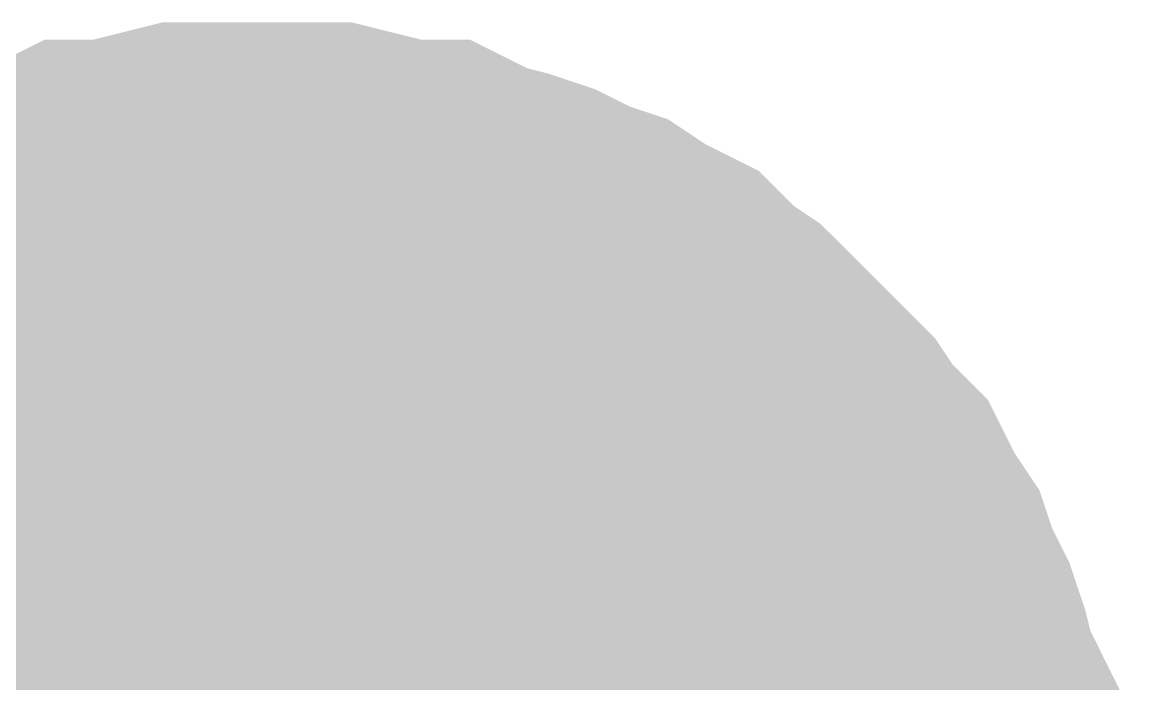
# Model space of a CAD drawing. Header units: inches. Extents: x 0 to 841, y 0 to 594.
# Drawn here: x 209.826 to 210.661, y 575.153 to 575.649 of the extents above; entities that cross this region are included whole.
import ezdxf

# ---------------------------------------------------------------- set-up
doc = ezdxf.new("R2010")
doc.units = ezdxf.units.IN
doc.layers.add('Sheet', color=255, linetype='Continuous')

msp = doc.modelspace()

# ---------------------------------------------------------------- linework, layer by layer
at = {"layer": 'Sheet'}
for points in [[(209.67512, 575.38197, 0.29972, 0.29972, 0), (209.69472, 575.39504, 0.29972, 0.29972, 0), (209.71431, 575.41464, 0.29972, 0.29972, 0), (209.74045, 575.4277, 0.29972, 0.29972, 0), (209.76004, 575.44077, 0.29972, 0.29972, 0), (209.77964, 575.4473, 0.29972, 0.29972, 0), (209.80577, 575.46036, 0.29972, 0.29972, 0), (209.82537, 575.4669, 0.29972, 0.29972, 0), (209.8515, 575.47343, 0.29972, 0.29972, 0), (209.87763, 575.4865, 0.29972, 0.29972, 0), (209.89723, 575.4865, 0.29972, 0.29972, 0), (209.92336, 575.49303, 0.29972, 0.29972, 0), (209.94949, 575.49956, 0.29972, 0.29972, 0), (209.97562, 575.49956, 0.29972, 0.29972, 0), (210.00176, 575.49956, 0.29972, 0.29972, 0)], [(209.67512, 575.38197, 0.29972, 0.29972, 0), (209.69472, 575.39504, 0.29972, 0.29972, 0), (209.71431, 575.41464, 0.29972, 0.29972, 0), (209.74045, 575.4277, 0.29972, 0.29972, 0), (209.76004, 575.44077, 0.29972, 0.29972, 0), (209.77964, 575.4473, 0.29972, 0.29972, 0), (209.80577, 575.46036, 0.29972, 0.29972, 0), (209.82537, 575.4669, 0.29972, 0.29972, 0), (209.8515, 575.47343, 0.29972, 0.29972, 0), (209.87763, 575.4865, 0.29972, 0.29972, 0), (209.89723, 575.4865, 0.29972, 0.29972, 0), (209.92336, 575.49303, 0.29972, 0.29972, 0), (209.94949, 575.49956, 0.29972, 0.29972, 0), (209.97562, 575.49956, 0.29972, 0.29972, 0), (210.00176, 575.49956, 0.29972, 0.29972, 0)], [(209.67512, 575.38197, 0.29972, 0.29972, 0), (209.69472, 575.39504, 0.29972, 0.29972, 0), (209.71431, 575.41464, 0.29972, 0.29972, 0), (209.74045, 575.4277, 0.29972, 0.29972, 0), (209.76004, 575.44077, 0.29972, 0.29972, 0), (209.77964, 575.4473, 0.29972, 0.29972, 0), (209.80577, 575.46036, 0.29972, 0.29972, 0), (209.82537, 575.4669, 0.29972, 0.29972, 0), (209.8515, 575.47343, 0.29972, 0.29972, 0), (209.87763, 575.4865, 0.29972, 0.29972, 0), (209.89723, 575.4865, 0.29972, 0.29972, 0), (209.92336, 575.49303, 0.29972, 0.29972, 0), (209.94949, 575.49956, 0.29972, 0.29972, 0), (209.97562, 575.49956, 0.29972, 0.29972, 0), (210.00176, 575.49956, 0.29972, 0.29972, 0)], [(209.67512, 575.38197, 0.29972, 0.29972, 0), (209.69472, 575.39504, 0.29972, 0.29972, 0), (209.71431, 575.41464, 0.29972, 0.29972, 0), (209.74045, 575.4277, 0.29972, 0.29972, 0), (209.76004, 575.44077, 0.29972, 0.29972, 0), (209.77964, 575.4473, 0.29972, 0.29972, 0), (209.80577, 575.46036, 0.29972, 0.29972, 0), (209.82537, 575.4669, 0.29972, 0.29972, 0), (209.8515, 575.47343, 0.29972, 0.29972, 0), (209.87763, 575.4865, 0.29972, 0.29972, 0), (209.89723, 575.4865, 0.29972, 0.29972, 0), (209.92336, 575.49303, 0.29972, 0.29972, 0), (209.94949, 575.49956, 0.29972, 0.29972, 0), (209.97562, 575.49956, 0.29972, 0.29972, 0), (210.00176, 575.49956, 0.29972, 0.29972, 0)], [(209.67512, 575.38197, 0.29972, 0.29972, 0), (209.69472, 575.39504, 0.29972, 0.29972, 0), (209.71431, 575.41464, 0.29972, 0.29972, 0), (209.74045, 575.4277, 0.29972, 0.29972, 0), (209.76004, 575.44077, 0.29972, 0.29972, 0), (209.77964, 575.4473, 0.29972, 0.29972, 0), (209.80577, 575.46036, 0.29972, 0.29972, 0), (209.82537, 575.4669, 0.29972, 0.29972, 0), (209.8515, 575.47343, 0.29972, 0.29972, 0), (209.87763, 575.4865, 0.29972, 0.29972, 0), (209.89723, 575.4865, 0.29972, 0.29972, 0), (209.92336, 575.49303, 0.29972, 0.29972, 0), (209.94949, 575.49956, 0.29972, 0.29972, 0), (209.97562, 575.49956, 0.29972, 0.29972, 0), (210.00176, 575.49956, 0.29972, 0.29972, 0)], [(210.00176, 575.49956, 0.29972, 0.29972, 0), (210.00176, 575.49956, 0.29972, 0.29972, 0)], [(210.00176, 575.49956, 0.29972, 0.29972, 0), (210.02789, 575.49956, 0.29972, 0.29972, 0), (210.05402, 575.49956, 0.29972, 0.29972, 0), (210.08015, 575.49303, 0.29972, 0.29972, 0), (210.10628, 575.4865, 0.29972, 0.29972, 0), (210.12588, 575.4865, 0.29972, 0.29972, 0), (210.15201, 575.47343, 0.29972, 0.29972, 0), (210.17814, 575.4669, 0.29972, 0.29972, 0), (210.19774, 575.46036, 0.29972, 0.29972, 0), (210.22387, 575.4473, 0.29972, 0.29972, 0), (210.24347, 575.44077, 0.29972, 0.29972, 0), (210.26307, 575.4277, 0.29972, 0.29972, 0), (210.2892, 575.41464, 0.29972, 0.29972, 0), (210.30879, 575.39504, 0.29972, 0.29972, 0), (210.32839, 575.38197, 0.29972, 0.29972, 0), (210.34146, 575.36891, 0.29972, 0.29972, 0), (210.36106, 575.34931, 0.29972, 0.29972, 0), (210.38065, 575.32971, 0.29972, 0.29972, 0), (210.39372, 575.31665, 0.29972, 0.29972, 0), (210.40679, 575.29705, 0.29972, 0.29972, 0), (210.42638, 575.27745, 0.29972, 0.29972, 0), (210.43945, 575.25132, 0.29972, 0.29972, 0), (210.45252, 575.23172, 0.29972, 0.29972, 0), (210.45905, 575.21212, 0.29972, 0.29972, 0), (210.47211, 575.18599, 0.29972, 0.29972, 0), (210.47865, 575.1664, 0.29972, 0.29972, 0), (210.48518, 575.14027, 0.29972, 0.29972, 0), (210.49824, 575.11413, 0.29972, 0.29972, 0), (210.49824, 575.09454, 0.29972, 0.29972, 0), (210.50478, 575.06841, 0.29972, 0.29972, 0), (210.51131, 575.04228, 0.29972, 0.29972, 0), (210.51131, 575.01615, 0.29972, 0.29972, 0), (210.51131, 574.99001, 0.29972, 0.29972, 0)], [(210.00176, 575.49956, 0.29972, 0.29972, 0), (210.00176, 575.49956, 0.29972, 0.29972, 0)], [(210.00176, 575.49956, 0.29972, 0.29972, 0), (210.02789, 575.49956, 0.29972, 0.29972, 0), (210.05402, 575.49956, 0.29972, 0.29972, 0), (210.08015, 575.49303, 0.29972, 0.29972, 0), (210.10628, 575.4865, 0.29972, 0.29972, 0), (210.12588, 575.4865, 0.29972, 0.29972, 0), (210.15201, 575.47343, 0.29972, 0.29972, 0), (210.17814, 575.4669, 0.29972, 0.29972, 0), (210.19774, 575.46036, 0.29972, 0.29972, 0), (210.22387, 575.4473, 0.29972, 0.29972, 0), (210.24347, 575.44077, 0.29972, 0.29972, 0), (210.26307, 575.4277, 0.29972, 0.29972, 0), (210.2892, 575.41464, 0.29972, 0.29972, 0), (210.30879, 575.39504, 0.29972, 0.29972, 0), (210.32839, 575.38197, 0.29972, 0.29972, 0), (210.34146, 575.36891, 0.29972, 0.29972, 0), (210.36106, 575.34931, 0.29972, 0.29972, 0), (210.38065, 575.32971, 0.29972, 0.29972, 0), (210.39372, 575.31665, 0.29972, 0.29972, 0), (210.40679, 575.29705, 0.29972, 0.29972, 0), (210.42638, 575.27745, 0.29972, 0.29972, 0), (210.43945, 575.25132, 0.29972, 0.29972, 0), (210.45252, 575.23172, 0.29972, 0.29972, 0), (210.45905, 575.21212, 0.29972, 0.29972, 0), (210.47211, 575.18599, 0.29972, 0.29972, 0), (210.47865, 575.1664, 0.29972, 0.29972, 0), (210.48518, 575.14027, 0.29972, 0.29972, 0), (210.49824, 575.11413, 0.29972, 0.29972, 0), (210.49824, 575.09454, 0.29972, 0.29972, 0), (210.50478, 575.06841, 0.29972, 0.29972, 0), (210.51131, 575.04228, 0.29972, 0.29972, 0), (210.51131, 575.01615, 0.29972, 0.29972, 0), (210.51131, 574.99001, 0.29972, 0.29972, 0)], [(210.00176, 575.49956, 0.29972, 0.29972, 0), (210.00176, 575.49956, 0.29972, 0.29972, 0)], [(210.00176, 575.49956, 0.29972, 0.29972, 0), (210.02789, 575.49956, 0.29972, 0.29972, 0), (210.05402, 575.49956, 0.29972, 0.29972, 0), (210.08015, 575.49303, 0.29972, 0.29972, 0), (210.10628, 575.4865, 0.29972, 0.29972, 0), (210.12588, 575.4865, 0.29972, 0.29972, 0), (210.15201, 575.47343, 0.29972, 0.29972, 0), (210.17814, 575.4669, 0.29972, 0.29972, 0), (210.19774, 575.46036, 0.29972, 0.29972, 0), (210.22387, 575.4473, 0.29972, 0.29972, 0), (210.24347, 575.44077, 0.29972, 0.29972, 0), (210.26307, 575.4277, 0.29972, 0.29972, 0), (210.2892, 575.41464, 0.29972, 0.29972, 0), (210.30879, 575.39504, 0.29972, 0.29972, 0), (210.32839, 575.38197, 0.29972, 0.29972, 0), (210.34146, 575.36891, 0.29972, 0.29972, 0), (210.36106, 575.34931, 0.29972, 0.29972, 0), (210.38065, 575.32971, 0.29972, 0.29972, 0), (210.39372, 575.31665, 0.29972, 0.29972, 0), (210.40679, 575.29705, 0.29972, 0.29972, 0), (210.42638, 575.27745, 0.29972, 0.29972, 0), (210.43945, 575.25132, 0.29972, 0.29972, 0), (210.45252, 575.23172, 0.29972, 0.29972, 0), (210.45905, 575.21212, 0.29972, 0.29972, 0), (210.47211, 575.18599, 0.29972, 0.29972, 0), (210.47865, 575.1664, 0.29972, 0.29972, 0), (210.48518, 575.14027, 0.29972, 0.29972, 0), (210.49824, 575.11413, 0.29972, 0.29972, 0), (210.49824, 575.09454, 0.29972, 0.29972, 0), (210.50478, 575.06841, 0.29972, 0.29972, 0), (210.51131, 575.04228, 0.29972, 0.29972, 0), (210.51131, 575.01615, 0.29972, 0.29972, 0), (210.51131, 574.99001, 0.29972, 0.29972, 0)], [(210.00176, 575.49956, 0.29972, 0.29972, 0), (210.00176, 575.49956, 0.29972, 0.29972, 0)], [(210.00176, 575.49956, 0.29972, 0.29972, 0), (210.02789, 575.49956, 0.29972, 0.29972, 0), (210.05402, 575.49956, 0.29972, 0.29972, 0), (210.08015, 575.49303, 0.29972, 0.29972, 0), (210.10628, 575.4865, 0.29972, 0.29972, 0), (210.12588, 575.4865, 0.29972, 0.29972, 0), (210.15201, 575.47343, 0.29972, 0.29972, 0), (210.17814, 575.4669, 0.29972, 0.29972, 0), (210.19774, 575.46036, 0.29972, 0.29972, 0), (210.22387, 575.4473, 0.29972, 0.29972, 0), (210.24347, 575.44077, 0.29972, 0.29972, 0), (210.26307, 575.4277, 0.29972, 0.29972, 0), (210.2892, 575.41464, 0.29972, 0.29972, 0), (210.30879, 575.39504, 0.29972, 0.29972, 0), (210.32839, 575.38197, 0.29972, 0.29972, 0), (210.34146, 575.36891, 0.29972, 0.29972, 0), (210.36106, 575.34931, 0.29972, 0.29972, 0), (210.38065, 575.32971, 0.29972, 0.29972, 0), (210.39372, 575.31665, 0.29972, 0.29972, 0), (210.40679, 575.29705, 0.29972, 0.29972, 0), (210.42638, 575.27745, 0.29972, 0.29972, 0), (210.43945, 575.25132, 0.29972, 0.29972, 0), (210.45252, 575.23172, 0.29972, 0.29972, 0), (210.45905, 575.21212, 0.29972, 0.29972, 0), (210.47211, 575.18599, 0.29972, 0.29972, 0), (210.47865, 575.1664, 0.29972, 0.29972, 0), (210.48518, 575.14027, 0.29972, 0.29972, 0), (210.49824, 575.11413, 0.29972, 0.29972, 0), (210.49824, 575.09454, 0.29972, 0.29972, 0), (210.50478, 575.06841, 0.29972, 0.29972, 0), (210.51131, 575.04228, 0.29972, 0.29972, 0), (210.51131, 575.01615, 0.29972, 0.29972, 0), (210.51131, 574.99001, 0.29972, 0.29972, 0)], [(210.00176, 575.49956, 0.29972, 0.29972, 0), (210.00176, 575.49956, 0.29972, 0.29972, 0)], [(210.00176, 575.49956, 0.29972, 0.29972, 0), (210.02789, 575.49956, 0.29972, 0.29972, 0), (210.05402, 575.49956, 0.29972, 0.29972, 0), (210.08015, 575.49303, 0.29972, 0.29972, 0), (210.10628, 575.4865, 0.29972, 0.29972, 0), (210.12588, 575.4865, 0.29972, 0.29972, 0), (210.15201, 575.47343, 0.29972, 0.29972, 0), (210.17814, 575.4669, 0.29972, 0.29972, 0), (210.19774, 575.46036, 0.29972, 0.29972, 0), (210.22387, 575.4473, 0.29972, 0.29972, 0), (210.24347, 575.44077, 0.29972, 0.29972, 0), (210.26307, 575.4277, 0.29972, 0.29972, 0), (210.2892, 575.41464, 0.29972, 0.29972, 0), (210.30879, 575.39504, 0.29972, 0.29972, 0), (210.32839, 575.38197, 0.29972, 0.29972, 0), (210.34146, 575.36891, 0.29972, 0.29972, 0), (210.36106, 575.34931, 0.29972, 0.29972, 0), (210.38065, 575.32971, 0.29972, 0.29972, 0), (210.39372, 575.31665, 0.29972, 0.29972, 0), (210.40679, 575.29705, 0.29972, 0.29972, 0), (210.42638, 575.27745, 0.29972, 0.29972, 0), (210.43945, 575.25132, 0.29972, 0.29972, 0), (210.45252, 575.23172, 0.29972, 0.29972, 0), (210.45905, 575.21212, 0.29972, 0.29972, 0), (210.47211, 575.18599, 0.29972, 0.29972, 0), (210.47865, 575.1664, 0.29972, 0.29972, 0), (210.48518, 575.14027, 0.29972, 0.29972, 0), (210.49824, 575.11413, 0.29972, 0.29972, 0), (210.49824, 575.09454, 0.29972, 0.29972, 0), (210.50478, 575.06841, 0.29972, 0.29972, 0), (210.51131, 575.04228, 0.29972, 0.29972, 0), (210.51131, 575.01615, 0.29972, 0.29972, 0), (210.51131, 574.99001, 0.29972, 0.29972, 0)], [(209.76004, 575.44077, 0.09906, 0.09906, 0), (209.77964, 575.4473, 0.09906, 0.09906, 0), (209.80577, 575.46036, 0.09906, 0.09906, 0), (209.82537, 575.4669, 0.09906, 0.09906, 0), (209.8515, 575.47343, 0.09906, 0.09906, 0), (209.87763, 575.4865, 0.09906, 0.09906, 0), (209.89723, 575.4865, 0.09906, 0.09906, 0), (209.92336, 575.49303, 0.09906, 0.09906, 0), (209.94949, 575.49956, 0.09906, 0.09906, 0), (209.97562, 575.49956, 0.09906, 0.09906, 0), (210.00176, 575.49956, 0.09906, 0.09906, 0)], [(209.76004, 575.44077, 0.09906, 0.09906, 0), (209.77964, 575.4473, 0.09906, 0.09906, 0), (209.80577, 575.46036, 0.09906, 0.09906, 0), (209.82537, 575.4669, 0.09906, 0.09906, 0), (209.8515, 575.47343, 0.09906, 0.09906, 0), (209.87763, 575.4865, 0.09906, 0.09906, 0), (209.89723, 575.4865, 0.09906, 0.09906, 0), (209.92336, 575.49303, 0.09906, 0.09906, 0), (209.94949, 575.49956, 0.09906, 0.09906, 0), (209.97562, 575.49956, 0.09906, 0.09906, 0), (210.00176, 575.49956, 0.09906, 0.09906, 0)], [(209.76004, 575.44077, 0.09906, 0.09906, 0), (209.77964, 575.4473, 0.09906, 0.09906, 0), (209.80577, 575.46036, 0.09906, 0.09906, 0), (209.82537, 575.4669, 0.09906, 0.09906, 0), (209.8515, 575.47343, 0.09906, 0.09906, 0), (209.87763, 575.4865, 0.09906, 0.09906, 0), (209.89723, 575.4865, 0.09906, 0.09906, 0), (209.92336, 575.49303, 0.09906, 0.09906, 0), (209.94949, 575.49956, 0.09906, 0.09906, 0), (209.97562, 575.49956, 0.09906, 0.09906, 0), (210.00176, 575.49956, 0.09906, 0.09906, 0)], [(209.76004, 575.44077, 0.09906, 0.09906, 0), (209.77964, 575.4473, 0.09906, 0.09906, 0), (209.80577, 575.46036, 0.09906, 0.09906, 0), (209.82537, 575.4669, 0.09906, 0.09906, 0), (209.8515, 575.47343, 0.09906, 0.09906, 0), (209.87763, 575.4865, 0.09906, 0.09906, 0), (209.89723, 575.4865, 0.09906, 0.09906, 0), (209.92336, 575.49303, 0.09906, 0.09906, 0), (209.94949, 575.49956, 0.09906, 0.09906, 0), (209.97562, 575.49956, 0.09906, 0.09906, 0), (210.00176, 575.49956, 0.09906, 0.09906, 0)], [(209.76004, 575.44077, 0.09906, 0.09906, 0), (209.77964, 575.4473, 0.09906, 0.09906, 0), (209.80577, 575.46036, 0.09906, 0.09906, 0), (209.82537, 575.4669, 0.09906, 0.09906, 0), (209.8515, 575.47343, 0.09906, 0.09906, 0), (209.87763, 575.4865, 0.09906, 0.09906, 0), (209.89723, 575.4865, 0.09906, 0.09906, 0), (209.92336, 575.49303, 0.09906, 0.09906, 0), (209.94949, 575.49956, 0.09906, 0.09906, 0), (209.97562, 575.49956, 0.09906, 0.09906, 0), (210.00176, 575.49956, 0.09906, 0.09906, 0)], [(210.00176, 575.49956, 0.09906, 0.09906, 0), (210.00176, 575.49956, 0.09906, 0.09906, 0)], [(210.00176, 575.49956, 0.09906, 0.09906, 0), (210.02789, 575.49956, 0.09906, 0.09906, 0), (210.05402, 575.49956, 0.09906, 0.09906, 0), (210.08015, 575.49303, 0.09906, 0.09906, 0), (210.10628, 575.4865, 0.09906, 0.09906, 0), (210.12588, 575.4865, 0.09906, 0.09906, 0), (210.15201, 575.47343, 0.09906, 0.09906, 0), (210.17814, 575.4669, 0.09906, 0.09906, 0), (210.19774, 575.46036, 0.09906, 0.09906, 0), (210.22387, 575.4473, 0.09906, 0.09906, 0), (210.24347, 575.44077, 0.09906, 0.09906, 0), (210.26307, 575.4277, 0.09906, 0.09906, 0), (210.2892, 575.41464, 0.09906, 0.09906, 0), (210.30879, 575.39504, 0.09906, 0.09906, 0), (210.32839, 575.38197, 0.09906, 0.09906, 0), (210.34146, 575.36891, 0.09906, 0.09906, 0), (210.36106, 575.34931, 0.09906, 0.09906, 0), (210.38065, 575.32971, 0.09906, 0.09906, 0), (210.39372, 575.31665, 0.09906, 0.09906, 0), (210.40679, 575.29705, 0.09906, 0.09906, 0), (210.42638, 575.27745, 0.09906, 0.09906, 0), (210.43945, 575.25132, 0.09906, 0.09906, 0), (210.45252, 575.23172, 0.09906, 0.09906, 0), (210.45905, 575.21212, 0.09906, 0.09906, 0), (210.47211, 575.18599, 0.09906, 0.09906, 0), (210.47865, 575.1664, 0.09906, 0.09906, 0), (210.48518, 575.14027, 0.09906, 0.09906, 0), (210.49824, 575.11413, 0.09906, 0.09906, 0), (210.49824, 575.09454, 0.09906, 0.09906, 0)], [(210.00176, 575.49956, 0.09906, 0.09906, 0), (210.00176, 575.49956, 0.09906, 0.09906, 0)], [(210.00176, 575.49956, 0.09906, 0.09906, 0), (210.02789, 575.49956, 0.09906, 0.09906, 0), (210.05402, 575.49956, 0.09906, 0.09906, 0), (210.08015, 575.49303, 0.09906, 0.09906, 0), (210.10628, 575.4865, 0.09906, 0.09906, 0), (210.12588, 575.4865, 0.09906, 0.09906, 0), (210.15201, 575.47343, 0.09906, 0.09906, 0), (210.17814, 575.4669, 0.09906, 0.09906, 0), (210.19774, 575.46036, 0.09906, 0.09906, 0), (210.22387, 575.4473, 0.09906, 0.09906, 0), (210.24347, 575.44077, 0.09906, 0.09906, 0), (210.26307, 575.4277, 0.09906, 0.09906, 0), (210.2892, 575.41464, 0.09906, 0.09906, 0), (210.30879, 575.39504, 0.09906, 0.09906, 0), (210.32839, 575.38197, 0.09906, 0.09906, 0), (210.34146, 575.36891, 0.09906, 0.09906, 0), (210.36106, 575.34931, 0.09906, 0.09906, 0), (210.38065, 575.32971, 0.09906, 0.09906, 0), (210.39372, 575.31665, 0.09906, 0.09906, 0), (210.40679, 575.29705, 0.09906, 0.09906, 0), (210.42638, 575.27745, 0.09906, 0.09906, 0), (210.43945, 575.25132, 0.09906, 0.09906, 0), (210.45252, 575.23172, 0.09906, 0.09906, 0), (210.45905, 575.21212, 0.09906, 0.09906, 0), (210.47211, 575.18599, 0.09906, 0.09906, 0), (210.47865, 575.1664, 0.09906, 0.09906, 0), (210.48518, 575.14027, 0.09906, 0.09906, 0), (210.49824, 575.11413, 0.09906, 0.09906, 0), (210.49824, 575.09454, 0.09906, 0.09906, 0)], [(210.00176, 575.49956, 0.09906, 0.09906, 0), (210.00176, 575.49956, 0.09906, 0.09906, 0)], [(210.00176, 575.49956, 0.09906, 0.09906, 0), (210.02789, 575.49956, 0.09906, 0.09906, 0), (210.05402, 575.49956, 0.09906, 0.09906, 0), (210.08015, 575.49303, 0.09906, 0.09906, 0), (210.10628, 575.4865, 0.09906, 0.09906, 0), (210.12588, 575.4865, 0.09906, 0.09906, 0), (210.15201, 575.47343, 0.09906, 0.09906, 0), (210.17814, 575.4669, 0.09906, 0.09906, 0), (210.19774, 575.46036, 0.09906, 0.09906, 0), (210.22387, 575.4473, 0.09906, 0.09906, 0), (210.24347, 575.44077, 0.09906, 0.09906, 0), (210.26307, 575.4277, 0.09906, 0.09906, 0), (210.2892, 575.41464, 0.09906, 0.09906, 0), (210.30879, 575.39504, 0.09906, 0.09906, 0), (210.32839, 575.38197, 0.09906, 0.09906, 0), (210.34146, 575.36891, 0.09906, 0.09906, 0), (210.36106, 575.34931, 0.09906, 0.09906, 0), (210.38065, 575.32971, 0.09906, 0.09906, 0), (210.39372, 575.31665, 0.09906, 0.09906, 0), (210.40679, 575.29705, 0.09906, 0.09906, 0), (210.42638, 575.27745, 0.09906, 0.09906, 0), (210.43945, 575.25132, 0.09906, 0.09906, 0), (210.45252, 575.23172, 0.09906, 0.09906, 0), (210.45905, 575.21212, 0.09906, 0.09906, 0), (210.47211, 575.18599, 0.09906, 0.09906, 0), (210.47865, 575.1664, 0.09906, 0.09906, 0), (210.48518, 575.14027, 0.09906, 0.09906, 0), (210.49824, 575.11413, 0.09906, 0.09906, 0), (210.49824, 575.09454, 0.09906, 0.09906, 0)], [(210.00176, 575.49956, 0.09906, 0.09906, 0), (210.00176, 575.49956, 0.09906, 0.09906, 0)], [(210.00176, 575.49956, 0.09906, 0.09906, 0), (210.02789, 575.49956, 0.09906, 0.09906, 0), (210.05402, 575.49956, 0.09906, 0.09906, 0), (210.08015, 575.49303, 0.09906, 0.09906, 0), (210.10628, 575.4865, 0.09906, 0.09906, 0), (210.12588, 575.4865, 0.09906, 0.09906, 0), (210.15201, 575.47343, 0.09906, 0.09906, 0), (210.17814, 575.4669, 0.09906, 0.09906, 0), (210.19774, 575.46036, 0.09906, 0.09906, 0), (210.22387, 575.4473, 0.09906, 0.09906, 0), (210.24347, 575.44077, 0.09906, 0.09906, 0), (210.26307, 575.4277, 0.09906, 0.09906, 0), (210.2892, 575.41464, 0.09906, 0.09906, 0), (210.30879, 575.39504, 0.09906, 0.09906, 0), (210.32839, 575.38197, 0.09906, 0.09906, 0), (210.34146, 575.36891, 0.09906, 0.09906, 0), (210.36106, 575.34931, 0.09906, 0.09906, 0), (210.38065, 575.32971, 0.09906, 0.09906, 0), (210.39372, 575.31665, 0.09906, 0.09906, 0), (210.40679, 575.29705, 0.09906, 0.09906, 0), (210.42638, 575.27745, 0.09906, 0.09906, 0), (210.43945, 575.25132, 0.09906, 0.09906, 0), (210.45252, 575.23172, 0.09906, 0.09906, 0), (210.45905, 575.21212, 0.09906, 0.09906, 0), (210.47211, 575.18599, 0.09906, 0.09906, 0), (210.47865, 575.1664, 0.09906, 0.09906, 0), (210.48518, 575.14027, 0.09906, 0.09906, 0), (210.49824, 575.11413, 0.09906, 0.09906, 0), (210.49824, 575.09454, 0.09906, 0.09906, 0)], [(210.00176, 575.49956, 0.09906, 0.09906, 0), (210.00176, 575.49956, 0.09906, 0.09906, 0)], [(210.00176, 575.49956, 0.09906, 0.09906, 0), (210.02789, 575.49956, 0.09906, 0.09906, 0), (210.05402, 575.49956, 0.09906, 0.09906, 0), (210.08015, 575.49303, 0.09906, 0.09906, 0), (210.10628, 575.4865, 0.09906, 0.09906, 0), (210.12588, 575.4865, 0.09906, 0.09906, 0), (210.15201, 575.47343, 0.09906, 0.09906, 0), (210.17814, 575.4669, 0.09906, 0.09906, 0), (210.19774, 575.46036, 0.09906, 0.09906, 0), (210.22387, 575.4473, 0.09906, 0.09906, 0), (210.24347, 575.44077, 0.09906, 0.09906, 0), (210.26307, 575.4277, 0.09906, 0.09906, 0), (210.2892, 575.41464, 0.09906, 0.09906, 0), (210.30879, 575.39504, 0.09906, 0.09906, 0), (210.32839, 575.38197, 0.09906, 0.09906, 0), (210.34146, 575.36891, 0.09906, 0.09906, 0), (210.36106, 575.34931, 0.09906, 0.09906, 0), (210.38065, 575.32971, 0.09906, 0.09906, 0), (210.39372, 575.31665, 0.09906, 0.09906, 0), (210.40679, 575.29705, 0.09906, 0.09906, 0), (210.42638, 575.27745, 0.09906, 0.09906, 0), (210.43945, 575.25132, 0.09906, 0.09906, 0), (210.45252, 575.23172, 0.09906, 0.09906, 0), (210.45905, 575.21212, 0.09906, 0.09906, 0), (210.47211, 575.18599, 0.09906, 0.09906, 0), (210.47865, 575.1664, 0.09906, 0.09906, 0), (210.48518, 575.14027, 0.09906, 0.09906, 0), (210.49824, 575.11413, 0.09906, 0.09906, 0), (210.49824, 575.09454, 0.09906, 0.09906, 0)]]:
    msp.add_lwpolyline(points, format="xyseb", dxfattribs=at)
msp.add_lwpolyline([(209.74601, 575.00002, 0.508, 0.508, 1), (210.25401, 575.00002, 0.508, 0.508, 1)], format="xyseb", close=True, dxfattribs=at)

doc.saveas('drawing.dxf')
